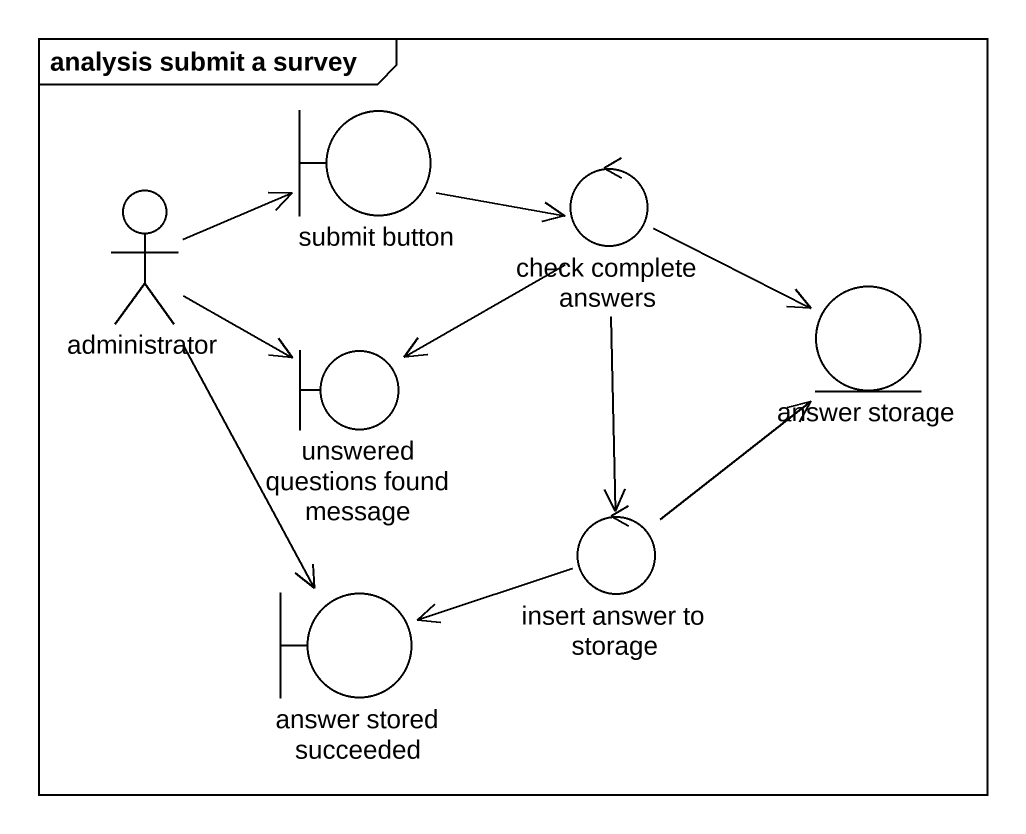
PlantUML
@startuml
mainframe analysis submit a survey
boundary "submit button" as submit_button
actor administrator
control "check complete answers" as check_complete_answers
boundary "unswered questions found message" as unswered_questions_found
entity "answer storage" as answer_storage
boundary "answer stored succeeded" as answer_stored_succeeded
control "insert answer to storage" as insert_answer_to_storage
submit_button -right-> check_complete_answers
administrator -right-> submit_button
administrator --> unswered_questions_found
administrator --> answer_stored_succeeded
check_complete_answers --> unswered_questions_found
check_complete_answers -right-> answer_storage
check_complete_answers --> insert_answer_to_storage
insert_answer_to_storage -up-> answer_storage
insert_answer_to_storage -left-> answer_stored_succeeded
@enduml
